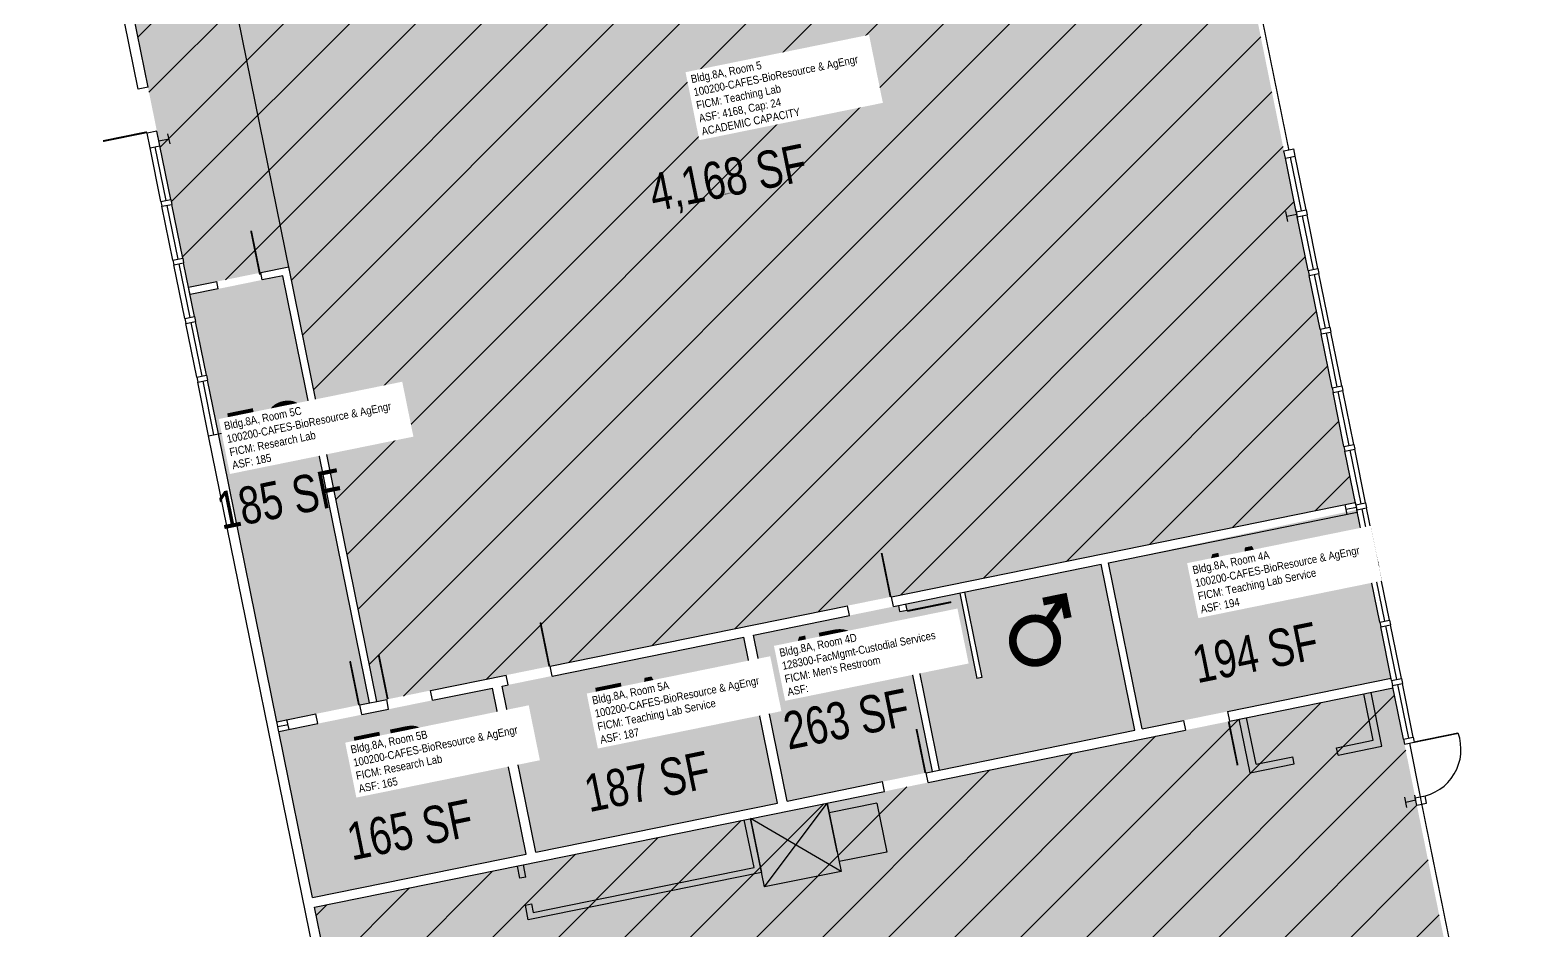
# Model space of a CAD drawing. Header units: inches. Extents: x 69207497 to 69209546, y 27684796 to 27689923.
# Drawn here: x 69207898 to 69209106, y 27687460 to 27688184 of the extents above; entities that cross this region are included whole.
import ezdxf
from ezdxf.enums import TextEntityAlignment as Align

# ---------------------------------------------------------------- set-up
doc = ezdxf.new("R2010")
doc.units = ezdxf.units.IN
doc.header["$MEASUREMENT"] = 0
doc.layers.get('0').update_dxf_attribs({"linetype": 'CONTINUOUS'})
for name, color, linetype in [('A-COLS', 5, 'CONTINUOUS'), ('A-DOOR', 2, 'CONTINUOUS'), ('A-FLOR', 3, 'CONTINUOUS'), ('A-GLAZ', 1, 'CONTINUOUS'), ('A-IDEN-ICON', 4, 'CONTINUOUS'), ('A-IDEN-RNUM', 7, 'CONTINUOUS'), ('A-IDEN-SNUM', 4, 'CONTINUOUS'), ('A-IDEN-VNUM', 4, 'CONTINUOUS'), ('A-WALL', 5, 'CONTINUOUS'), ('AREA-TEXT', 3, 'CONTINUOUS'), ('Rooms-Capacity', 4, 'CONTINUOUS'), ('Rooms-Category-Color', 7, 'CONTINUOUS'), ('Rooms-College-Color', 7, 'CONTINUOUS'), ('Rooms-Department-Color', 7, 'CONTINUOUS'), ('Rooms-Division-Color', 7, 'CONTINUOUS'), ('Rooms-Information', 7, 'CONTINUOUS')]:
    doc.layers.add(name, color=color, linetype=linetype)
doc.styles.add('CP_AREA', font='arial.ttf', dxfattribs={"height": 15})
doc.styles.add('CP_ROOMSNUMBER', font='arial.ttf', dxfattribs={"height": 1})
doc.styles.add('CP_ROOMVNUMBER', font='arial.ttf', dxfattribs={"width": 0.85, "height": 0.075})
pattern_1 = [(45, (0, 0), (-26.516504294, 26.516504294), [])]

# ---------------------------------------------------------------- blocks, each defined once
blk = doc.blocks.new('CPMEN')
at = {"const_width": 0.015}
blk.add_lwpolyline([(-0.0575, -0.02, 1), (0.0275, -0.02, 1)], format="xyb", close=True, dxfattribs=at)
for points in [[(0.055, 0.01), (0.055, 0.05), (0.015, 0.05)], [(0.0151, 0.0101), (0.055, 0.05)]]:
    blk.add_lwpolyline(points, dxfattribs=at)
blk = doc.blocks.new('36DOOR')
blk.add_lwpolyline([(-0.75, 0, 1.5, 1.5, 0), (-0.75, 36, 0, 0, 0), (-1.5, 36, 0, 0, 0.4142136), (-36, -1.5, 0, 0, 0.4142136)], format="xyseb")
blk = doc.blocks.new('COL1')
for p, q in [((-0.5, 0.5), (0.5, 0.5)), ((0, 0.5), (0, -0.5)), ((-0.5, -0.5), (0.5, -0.5))]:
    blk.add_line(p, q)

msp = doc.modelspace()

# ---------------------------------------------------------------- hatches: boundary and pattern name
at = {"layer": 'Rooms-Capacity'}
h = msp.add_hatch(dxfattribs=at)
h.set_pattern_fill('ANSI31', color=256, scale=300, style=0)
h.set_pattern_definition(pattern_1)
h.paths.add_polyline_path([(69207954.8, 27688325.9), (69208025.7, 27687977), (69208106.1, 27687993.3), (69208177, 27687644.5), (69208962.9, 27687804.3), (69208821.1, 27688502)])
h = msp.add_hatch(dxfattribs=at)
h.set_pattern_fill('ANSI31', color=256, scale=300, style=0)
h.set_pattern_definition(pattern_1)
h.paths.add_polyline_path([(69208126.9, 27687479.2), (69208145.3, 27687389), (69208444.4, 27687449.8), (69208539.2, 27686983.4), (69209106.4, 27687098.7), (69208993.2, 27687655.3)])
at = {"layer": 'Rooms-Category-Color', "true_color": 0xe3f498}
for points in [[(69207954.8, 27688325.9), (69208025.7, 27687977), (69208106.1, 27687993.3), (69208177, 27687644.5), (69208962.9, 27687804.3), (69208821.1, 27688502)], [(69208026.9, 27687971.1), (69208096.7, 27687628.1), (69208171.1, 27687643.3), (69208101.4, 27687986.3)], [(69208764.6, 27687755.8), (69208791.7, 27687622.5), (69208991.6, 27687663.1), (69208964.1, 27687798.4)], [(69208277.6, 27687656.8), (69208304.7, 27687523.5), (69208498.7, 27687562.9), (69208471.6, 27687696.2)], [(69208098.3, 27687620.3), (69208125.3, 27687487), (69208296.8, 27687521.9), (69208269.7, 27687655.2)], [(69208126.9, 27687479.2), (69208145.3, 27687389), (69208444.4, 27687449.8), (69208539.2, 27686983.4), (69209106.4, 27687098.7), (69208993.2, 27687655.3)]]:
    msp.add_hatch(color=61, dxfattribs=at).paths.add_polyline_path(points)
at = {"layer": 'Rooms-Category-Color', "true_color": 0xadadad}
msp.add_hatch(color=253, dxfattribs=at).paths.add_polyline_path([(69208649, 27687732.3), (69208662.9, 27687663.7), (69208659, 27687662.9), (69208645.1, 27687731.5), (69208601.9, 27687722.7), (69208602.9, 27687717.8), (69208597.1, 27687716.6), (69208596.1, 27687721.5), (69208479.5, 27687697.8), (69208506.5, 27687564.5), (69208623.2, 27687588.2), (69208604.2, 27687681.3), (69208610.1, 27687682.5), (69208629, 27687589.4), (69208785.8, 27687621.3), (69208758.7, 27687754.6)])
at = {"layer": 'Rooms-College-Color', "true_color": 0xe3c5e1}
for points in [[(69207954.8, 27688325.9), (69208025.7, 27687977), (69208106.1, 27687993.3), (69208177, 27687644.5), (69208962.9, 27687804.3), (69208821.1, 27688502)], [(69208026.9, 27687971.1), (69208096.7, 27687628.1), (69208171.1, 27687643.3), (69208101.4, 27687986.3)], [(69208764.6, 27687755.8), (69208791.7, 27687622.5), (69208991.6, 27687663.1), (69208964.1, 27687798.4)], [(69208277.6, 27687656.8), (69208304.7, 27687523.5), (69208498.7, 27687562.9), (69208471.6, 27687696.2)], [(69208098.3, 27687620.3), (69208125.3, 27687487), (69208296.8, 27687521.9), (69208269.7, 27687655.2)], [(69208126.9, 27687479.2), (69208145.3, 27687389), (69208444.4, 27687449.8), (69208539.2, 27686983.4), (69209106.4, 27687098.7), (69208993.2, 27687655.3)]]:
    msp.add_hatch(color=254, dxfattribs=at).paths.add_polyline_path(points)
at = {"layer": 'Rooms-College-Color', "true_color": 0xadadad}
msp.add_hatch(color=253, dxfattribs=at).paths.add_polyline_path([(69208649, 27687732.3), (69208662.9, 27687663.7), (69208659, 27687662.9), (69208645.1, 27687731.5), (69208601.9, 27687722.7), (69208602.9, 27687717.8), (69208597.1, 27687716.6), (69208596.1, 27687721.5), (69208479.5, 27687697.8), (69208506.5, 27687564.5), (69208623.2, 27687588.2), (69208604.2, 27687681.3), (69208610.1, 27687682.5), (69208629, 27687589.4), (69208785.8, 27687621.3), (69208758.7, 27687754.6)])
at = {"layer": 'Rooms-Department-Color', "true_color": 0xe3c5e1}
for points in [[(69207954.8, 27688325.9), (69208025.7, 27687977), (69208106.1, 27687993.3), (69208177, 27687644.5), (69208962.9, 27687804.3), (69208821.1, 27688502)], [(69208026.9, 27687971.1), (69208096.7, 27687628.1), (69208171.1, 27687643.3), (69208101.4, 27687986.3)], [(69208764.6, 27687755.8), (69208791.7, 27687622.5), (69208991.6, 27687663.1), (69208964.1, 27687798.4)], [(69208277.6, 27687656.8), (69208304.7, 27687523.5), (69208498.7, 27687562.9), (69208471.6, 27687696.2)], [(69208098.3, 27687620.3), (69208125.3, 27687487), (69208296.8, 27687521.9), (69208269.7, 27687655.2)], [(69208126.9, 27687479.2), (69208145.3, 27687389), (69208444.4, 27687449.8), (69208539.2, 27686983.4), (69209106.4, 27687098.7), (69208993.2, 27687655.3)]]:
    msp.add_hatch(color=254, dxfattribs=at).paths.add_polyline_path(points)
at = {"layer": 'Rooms-Department-Color', "true_color": 0xacacac}
msp.add_hatch(color=253, dxfattribs=at).paths.add_polyline_path([(69208649, 27687732.3), (69208662.9, 27687663.7), (69208659, 27687662.9), (69208645.1, 27687731.5), (69208601.9, 27687722.7), (69208602.9, 27687717.8), (69208597.1, 27687716.6), (69208596.1, 27687721.5), (69208479.5, 27687697.8), (69208506.5, 27687564.5), (69208623.2, 27687588.2), (69208604.2, 27687681.3), (69208610.1, 27687682.5), (69208629, 27687589.4), (69208785.8, 27687621.3), (69208758.7, 27687754.6)])
at = {"layer": 'Rooms-Division-Color', "true_color": 0xe3c5e1}
for points in [[(69207954.8, 27688325.9), (69208025.7, 27687977), (69208106.1, 27687993.3), (69208177, 27687644.5), (69208962.9, 27687804.3), (69208821.1, 27688502)], [(69208026.9, 27687971.1), (69208096.7, 27687628.1), (69208171.1, 27687643.3), (69208101.4, 27687986.3)], [(69208764.6, 27687755.8), (69208791.7, 27687622.5), (69208991.6, 27687663.1), (69208964.1, 27687798.4)], [(69208277.6, 27687656.8), (69208304.7, 27687523.5), (69208498.7, 27687562.9), (69208471.6, 27687696.2)], [(69208098.3, 27687620.3), (69208125.3, 27687487), (69208296.8, 27687521.9), (69208269.7, 27687655.2)], [(69208126.9, 27687479.2), (69208145.3, 27687389), (69208444.4, 27687449.8), (69208539.2, 27686983.4), (69209106.4, 27687098.7), (69208993.2, 27687655.3)]]:
    msp.add_hatch(color=254, dxfattribs=at).paths.add_polyline_path(points)
at = {"layer": 'Rooms-Division-Color', "true_color": 0xadadad}
msp.add_hatch(color=253, dxfattribs=at).paths.add_polyline_path([(69208649, 27687732.3), (69208662.9, 27687663.7), (69208659, 27687662.9), (69208645.1, 27687731.5), (69208601.9, 27687722.7), (69208602.9, 27687717.8), (69208597.1, 27687716.6), (69208596.1, 27687721.5), (69208479.5, 27687697.8), (69208506.5, 27687564.5), (69208623.2, 27687588.2), (69208604.2, 27687681.3), (69208610.1, 27687682.5), (69208629, 27687589.4), (69208785.8, 27687621.3), (69208758.7, 27687754.6)])

# ---------------------------------------------------------------- linework, layer by layer
at = {"layer": 'A-DOOR', "linetype": 'Continuous', "ltscale": 6, "const_width": 1}
for points in [[(69208872.8, 27688267.6), (69208909.5, 27688087.3)], [(69209014.8, 27687569.4), (69209051.4, 27687389.1)], [(69209016.3, 27687562), (69209052.9, 27687381.7)], [(69209024.6, 27687521), (69209061.3, 27687340.6)]]:
    msp.add_lwpolyline(points, dxfattribs=at)
at = {"layer": 'A-DOOR', "const_width": 1.2}
msp.add_lwpolyline([(69209010.2, 27687611.8), (69209045.5, 27687619)], dxfattribs=at)
at = {"layer": 'A-DOOR'}
msp.add_arc((69209009.4, 27687605.9), 38.4, 278.5072, 19.9284, dxfattribs=at)
at = {"layer": 'A-FLOR'}
for p, q in [((69208488.2, 27687495.5), (69208538.7, 27687562.9)), ((69208546.7, 27687523.7), (69208538.7, 27687562.9)), ((69208538.7, 27687562.9), (69208549.9, 27687508)), ((69208578.5, 27687562.8), (69208540.3, 27687555.1)), ((69208578.5, 27687562.8), (69208586.5, 27687523.6)), ((69208488.2, 27687495.5), (69208477, 27687550.4)), ((69208549.9, 27687508), (69208477, 27687550.4)), ((69208586.5, 27687523.6), (69208548.3, 27687515.9)), ((69208549.9, 27687508), (69208488.2, 27687495.5))]:
    msp.add_line(p, q, dxfattribs=at)
at = {"layer": 'A-FLOR', "linetype": 'Continuous', "ltscale": 6}
msp.add_lwpolyline([(69208106.7, 27687990.4), (69208065.4, 27688193.3)], dxfattribs=at)
at = {"layer": 'A-GLAZ'}
for points in [[(69208003.5, 27688046), (69207994.8, 27688089.1)], [(69207998.7, 27688089.9), (69208007.5, 27688046.8)], [(69208011.4, 27688047.6), (69208002.6, 27688090.7)], [(69208910.7, 27688081.4), (69208919.4, 27688038.3)], [(69208923.4, 27688039.1), (69208914.6, 27688082.2)], [(69208915.5, 27688037.5), (69208906.8, 27688080.6)], [(69208013.1, 27687998.9), (69208004.3, 27688042.1)], [(69208008.3, 27688042.8), (69208017, 27687999.7)], [(69208021, 27688000.5), (69208012.2, 27688043.6)], [(69208925.1, 27687990.4), (69208916.3, 27688033.6)], [(69208920.2, 27688034.4), (69208929, 27687991.2)], [(69208932.9, 27687992), (69208924.2, 27688035.2)], [(69208030.5, 27687953.5), (69208021.7, 27687996.6)], [(69208022.7, 27687951.9), (69208013.9, 27687995)], [(69208017.8, 27687995.8), (69208026.6, 27687952.7)], [(69208934.6, 27687943.4), (69208925.9, 27687986.5)], [(69208929.8, 27687987.3), (69208938.6, 27687944.2)], [(69208942.5, 27687945), (69208933.7, 27687988.1)], [(69208027.4, 27687948.8), (69208036.2, 27687905.7)], [(69208040.1, 27687906.5), (69208031.3, 27687949.6)], [(69208032.2, 27687904.9), (69208023.5, 27687948)], [(69208944.2, 27687896.4), (69208935.4, 27687939.5)], [(69208939.4, 27687940.3), (69208948.1, 27687897.2)], [(69208952, 27687898), (69208943.3, 27687941.1)], [(69208041.8, 27687857.8), (69208033, 27687900.9)], [(69208037, 27687901.7), (69208045.7, 27687858.6)], [(69208049.6, 27687859.4), (69208040.9, 27687902.5)], [(69208953.8, 27687849.3), (69208945, 27687892.5)], [(69208948.9, 27687893.3), (69208957.7, 27687850.1)], [(69208961.6, 27687850.9), (69208952.8, 27687894)], [(69208963.3, 27687802.3), (69208954.6, 27687845.4)], [(69208958.5, 27687846.2), (69208967.3, 27687803.1)], [(69208971.2, 27687803.9), (69208962.4, 27687847)], [(69208972.9, 27687755.3), (69208964.1, 27687798.4)], [(69208968.1, 27687799.2), (69208976.8, 27687756.1)], [(69208980.7, 27687756.9), (69208972, 27687800)], [(69208982.5, 27687708.2), (69208973.7, 27687751.3)], [(69208977.6, 27687752.1), (69208986.4, 27687709)], [(69208990.3, 27687709.8), (69208981.5, 27687752.9)], [(69208992, 27687661.2), (69208983.3, 27687704.3)], [(69208987.2, 27687705.1), (69208995.9, 27687662)], [(69208999.9, 27687662.8), (69208991.1, 27687705.9)], [(69209009.4, 27687615.7), (69209000.7, 27687658.9)], [(69209001.6, 27687614.1), (69208992.8, 27687657.3)], [(69208996.7, 27687658.1), (69209005.5, 27687614.9)], [(69209006.3, 27687611), (69209015.1, 27687567.9)]]:
    msp.add_lwpolyline(points, dxfattribs=at)
at = {"layer": 'A-WALL'}
for p, q in [((69207993.1, 27688137.7), (69207985.2, 27688136.1)), ((69208000.2, 27688102.4), (69207992.4, 27688100.8)), ((69208905.6, 27688086.5), (69208913.4, 27688088.1)), ((69208906.8, 27688080.6), (69208914.6, 27688082.2)), ((69208025.7, 27687977), (69208048.3, 27687981.6)), ((69208590.3, 27687728.5), (69208962.9, 27687804.3)), ((69208764.6, 27687755.8), (69208964.5, 27687796.4)), ((69208591.9, 27687720.7), (69208758.7, 27687754.6)), ((69208316.2, 27687672.8), (69208555, 27687721.3)), ((69208556.6, 27687713.5), (69208555, 27687721.3)), ((69208591.9, 27687720.7), (69208590.3, 27687728.5)), ((69208479.5, 27687697.8), (69208556.6, 27687713.5)), ((69208597.1, 27687716.6), (69208602.9, 27687717.8)), ((69208317.8, 27687664.9), (69208471.6, 27687696.2)), ((69208604.2, 27687681.3), (69208610.1, 27687682.5)), ((69208317.8, 27687664.9), (69208316.2, 27687672.8)), ((69208220.1, 27687653.2), (69208280.9, 27687665.6)), ((69208282.5, 27687657.8), (69208280.9, 27687665.6)), ((69208662.9, 27687663.7), (69208659, 27687662.9)), ((69208860.3, 27687636.4), (69208991.6, 27687663.1)), ((69208221.7, 27687645.4), (69208220.1, 27687653.2)), ((69208221.7, 27687645.4), (69208269.7, 27687655.2)), ((69208277.6, 27687656.8), (69208282.5, 27687657.8)), ((69208861.9, 27687628.6), (69208993.2, 27687655.3)), ((69208096.7, 27687628.1), (69208128, 27687634.5)), ((69208129.6, 27687626.7), (69208128, 27687634.5)), ((69208163.3, 27687641.7), (69208184.9, 27687646.1)), ((69208164.9, 27687633.9), (69208163.3, 27687641.7)), ((69208164.9, 27687633.9), (69208186.4, 27687638.2)), ((69208186.4, 27687638.2), (69208184.9, 27687646.1)), ((69208860.3, 27687636.4), (69208861.9, 27687628.6)), ((69208098.3, 27687620.3), (69208129.6, 27687626.7)), ((69208791.7, 27687622.5), (69208825, 27687629.3)), ((69208825, 27687629.3), (69208826.6, 27687621.4)), ((69208618.3, 27687587.2), (69208785.8, 27687621.3)), ((69208619.9, 27687579.4), (69208826.6, 27687621.4)), ((69208619.9, 27687579.4), (69208618.3, 27687587.2)), ((69208506.5, 27687564.5), (69208583, 27687580.1)), ((69208584.6, 27687572.2), (69208583, 27687580.1)), ((69208126.9, 27687479.2), (69208584.6, 27687572.2)), ((69208304.7, 27687523.5), (69208498.7, 27687562.9)), ((69209011.1, 27687567.1), (69209019, 27687568.7)), ((69209012.3, 27687561.2), (69209020.2, 27687562.8)), ((69208477, 27687550.4), (69208485.8, 27687507.2)), ((69208479.9, 27687511.1), (69208472.1, 27687549.4)), ((69208125.3, 27687487), (69208296.8, 27687521.9)), ((69208291.8, 27687502.5), (69208289.8, 27687512.3)), ((69208296.7, 27687503.5), (69208291.8, 27687502.5)), ((69208296.7, 27687503.5), (69208294.7, 27687513.3)), ((69208485.8, 27687507.2), (69208298.6, 27687469.2)), ((69208302.5, 27687475.1), (69208479.9, 27687511.1)), ((69208296.2, 27687480.9), (69208301.1, 27687481.9)), ((69208298.6, 27687469.2), (69208296.2, 27687480.9)), ((69208301.1, 27687481.9), (69208302.5, 27687475.1))]:
    msp.add_line(p, q, dxfattribs=at)
for points in [[(69207985.2, 27688136.1), (69207898.4, 27688563.4)], [(69207993.1, 27688137.7), (69207954.8, 27688325.9)], [(69207994.8, 27688089.1), (69207992.4, 27688100.8)], [(69208002.6, 27688090.7), (69208000.2, 27688102.4)], [(69207994.8, 27688089.1), (69208002.6, 27688090.7)], [(69208906.8, 27688080.6), (69208905.6, 27688086.5)], [(69208914.6, 27688082.2), (69208913.4, 27688088.1)], [(69208003.5, 27688046), (69208011.4, 27688047.6)], [(69208003.5, 27688046), (69208004.3, 27688042.1)], [(69208011.4, 27688047.6), (69208012.2, 27688043.6)], [(69208004.3, 27688042.1), (69208012.2, 27688043.6)], [(69208915.5, 27688037.5), (69208923.4, 27688039.1)], [(69208915.5, 27688037.5), (69208916.3, 27688033.6)], [(69208916.3, 27688033.6), (69208924.2, 27688035.2)], [(69208923.4, 27688039.1), (69208924.2, 27688035.2)], [(69208013.1, 27687998.9), (69208021, 27688000.5)], [(69208013.1, 27687998.9), (69208013.9, 27687995)], [(69208013.9, 27687995), (69208021.7, 27687996.6)], [(69208021, 27688000.5), (69208021.7, 27687996.6)], [(69208101.4, 27687986.3), (69208084.7, 27687982.9), (69208083.6, 27687988.8), (69208106.1, 27687993.3)], [(69208171.1, 27687643.3), (69208101.4, 27687986.3)], [(69208177, 27687644.5), (69208106.1, 27687993.3)], [(69208925.1, 27687990.4), (69208932.9, 27687992)], [(69208925.1, 27687990.4), (69208925.9, 27687986.5)], [(69208925.9, 27687986.5), (69208933.7, 27687988.1)], [(69208932.9, 27687992), (69208933.7, 27687988.1)], [(69208049.5, 27687975.7), (69208026.9, 27687971.1), (69208025.7, 27687977)], [(69208049.5, 27687975.7), (69208048.3, 27687981.6)], [(69208022.7, 27687951.9), (69208030.5, 27687953.5)], [(69208022.7, 27687951.9), (69208023.5, 27687948)], [(69208023.5, 27687948), (69208031.3, 27687949.6)], [(69208030.5, 27687953.5), (69208031.3, 27687949.6)], [(69208934.6, 27687943.4), (69208942.5, 27687945)], [(69208934.6, 27687943.4), (69208935.4, 27687939.5)], [(69208935.4, 27687939.5), (69208943.3, 27687941.1)], [(69208942.5, 27687945), (69208943.3, 27687941.1)], [(69208032.2, 27687904.9), (69208040.1, 27687906.5)], [(69208032.2, 27687904.9), (69208033, 27687900.9)], [(69208033, 27687900.9), (69208040.9, 27687902.5)], [(69208040.1, 27687906.5), (69208040.9, 27687902.5)], [(69208944.2, 27687896.4), (69208952, 27687898)], [(69208944.2, 27687896.4), (69208945, 27687892.5)], [(69208945, 27687892.5), (69208952.8, 27687894)], [(69208952, 27687898), (69208952.8, 27687894)], [(69208041.8, 27687857.8), (69208049.6, 27687859.4)], [(69208128.7, 27687430.6), (69208041.8, 27687857.8)], [(69208096.7, 27687628.1), (69208049.6, 27687859.4)], [(69208953.8, 27687849.3), (69208961.6, 27687850.9)], [(69208953.8, 27687849.3), (69208954.6, 27687845.4)], [(69208954.6, 27687845.4), (69208962.4, 27687847)], [(69208961.6, 27687850.9), (69208962.4, 27687847)], [(69208963.3, 27687802.3), (69208971.2, 27687803.9)], [(69208971.2, 27687803.9), (69208972, 27687800)], [(69208963.3, 27687802.3), (69208964.1, 27687798.4)], [(69208964.1, 27687798.4), (69208972, 27687800)], [(69208791.7, 27687622.5), (69208764.6, 27687755.8)], [(69208972.9, 27687755.3), (69208980.7, 27687756.9)], [(69208972.9, 27687755.3), (69208973.7, 27687751.3)], [(69208980.7, 27687756.9), (69208981.5, 27687752.9)], [(69208785.8, 27687621.3), (69208758.7, 27687754.6)], [(69208973.7, 27687751.3), (69208981.5, 27687752.9)], [(69208645.1, 27687731.5), (69208659, 27687662.9)], [(69208649, 27687732.3), (69208662.9, 27687663.7)], [(69208597.1, 27687716.6), (69208596.1, 27687721.5)], [(69208602.9, 27687717.8), (69208601.9, 27687722.7)], [(69208982.5, 27687708.2), (69208990.3, 27687709.8)], [(69208982.5, 27687708.2), (69208983.3, 27687704.3)], [(69208990.3, 27687709.8), (69208991.1, 27687705.9)], [(69208498.7, 27687562.9), (69208471.6, 27687696.2)], [(69208506.5, 27687564.5), (69208479.5, 27687697.8)], [(69208983.3, 27687704.3), (69208991.1, 27687705.9)], [(69208629, 27687589.4), (69208610.1, 27687682.5)], [(69208623.2, 27687588.2), (69208604.2, 27687681.3)], [(69208992, 27687661.2), (69208999.9, 27687662.8)], [(69208992, 27687661.2), (69208992.8, 27687657.3)], [(69208992.8, 27687657.3), (69209000.7, 27687658.9)], [(69208999.9, 27687662.8), (69209000.7, 27687658.9)], [(69208296.8, 27687521.9), (69208269.7, 27687655.2)], [(69208304.7, 27687523.5), (69208277.6, 27687656.8)], [(69208977.3, 27687613.3), (69208969.7, 27687650.5)], [(69208984.3, 27687608.6), (69208975.6, 27687651.7)], [(69208878.5, 27687587.1), (69208869.7, 27687630.2)], [(69208883.2, 27687594.2), (69208875.6, 27687631.4)], [(69208125.3, 27687487), (69208098.3, 27687620.3)], [(69208947.9, 27687607.3), (69208977.3, 27687613.3)], [(69209001.6, 27687614.1), (69209009.4, 27687615.7)], [(69209001.6, 27687614.1), (69209002.4, 27687610.2)], [(69209002.4, 27687610.2), (69209010.2, 27687611.8)], [(69209009.4, 27687615.7), (69209010.2, 27687611.8)], [(69208883.2, 27687594.2), (69208912.6, 27687600.1)], [(69208913.8, 27687594.3), (69208912.6, 27687600.1)], [(69208949.1, 27687601.4), (69208947.9, 27687607.3)], [(69208949.1, 27687601.4), (69208984.3, 27687608.6)], [(69208878.5, 27687587.1), (69208913.8, 27687594.3)], [(69209012.3, 27687561.2), (69209011.1, 27687567.1)], [(69209020.2, 27687562.8), (69209019, 27687568.7)], [(69208136.5, 27687432.2), (69208126.9, 27687479.2)]]:
    msp.add_lwpolyline(points, dxfattribs=at)

# ---------------------------------------------------------------- block references
at = {"layer": 'A-COLS'}
for p, xscale, yscale, zscale, rotation in [((69208005.9, 27688095.4), 8.294400000013411, 8.294400000013411, 8.294400000013411, 101.4914985359502), ((69208911.9, 27688034.7), -8.294400000013411, 8.294399998124335, 8.294399999999769, 281.4914985359502), ((69208053.7, 27687860.2), 8.294400000013411, 8.294400000013411, 8.294400000013411, 101.4914985359502), ((69208959.7, 27687799.5), -8.294400000013411, 8.294399998124335, 8.294399999999769, 281.4914985359502), ((69208101.5, 27687625.1), 8.294400000013411, 8.294400000013411, 8.294400000013411, 101.4914985359502), ((69209007.5, 27687564.3), -8.294400000013411, 8.294399998124335, 8.294399999999769, 281.4914985359502)]:
    msp.add_blockref('COL1', p, dxfattribs=dict(at, xscale=xscale, yscale=yscale, zscale=zscale, rotation=rotation))
at = {"layer": 'A-DOOR', "xscale": -1}
for p, rotation in [((69207992.4, 27688100.8), 101.4914985359503), ((69208602.9, 27687717.8), 281.4914985359503), ((69208184.9, 27687646.1), 11.49149853595026), ((69208861.9, 27687628.6), 191.4914985359502)]:
    msp.add_blockref('36DOOR', p, dxfattribs=dict(at, rotation=rotation))
at = {"layer": 'A-DOOR', "rotation": 11.49149853595022}
for p in [(69208083.8, 27687987.3), (69208590.3, 27687728.5), (69208316.2, 27687672.8), (69208163.3, 27687641.7), (69208618.3, 27687587.2)]:
    msp.add_blockref('36DOOR', p, dxfattribs=at)
at = {"layer": 'A-IDEN-ICON', "xscale": 420, "yscale": 420, "zscale": 420, "rotation": 11.49149853595022}
msp.add_blockref('CPMEN', (69208710.1, 27687702.8), dxfattribs=at)

# ---------------------------------------------------------------- texts
at = {"layer": 'A-IDEN-RNUM', "style": 'CP_ROOMSNUMBER', "width": 0.85}
for s, p in [('0005-00', (69208454.6, 27688050.9)), ('0005-C0', (69208085.5, 27687844.2)), ('0004-A0', (69208862.8, 27687729.8)), ('0004-D0', (69208540.4, 27687664.3)), ('0005-A0', (69208379.6, 27687631.6)), ('0005-B0', (69208185.6, 27687592.1))]:
    msp.add_text(s, height=1, rotation=11.4915, dxfattribs=at).set_placement(p)
at = {"layer": 'A-IDEN-SNUM', "style": 'CP_ROOMSNUMBER', "width": 0.85}
for s, p in [('008A000500', (69208454.6, 27688050.9)), ('008A0005C0', (69208085.5, 27687844.2)), ('008A0004A0', (69208862.8, 27687729.8)), ('008A0004D0', (69208540.4, 27687664.3)), ('008A0005A0', (69208379.6, 27687631.6)), ('008A0005B0', (69208185.6, 27687592.1))]:
    msp.add_text(s, height=1, rotation=11.4915, dxfattribs=at).set_placement(p)
at = {"layer": 'A-IDEN-VNUM', "style": 'CP_ROOMVNUMBER', "width": 0.85}
for s, p in [('5', (69208438.5, 27688098.8)), ('5C', (69208061.4, 27687830.8)), ('4A', (69208839.3, 27687715.1)), ('4D', (69208507.4, 27687648.7)), ('5A', (69208357, 27687610.4)), ('5B', (69208163, 27687571))]:
    msp.add_text(s, height=45, rotation=11.4915, dxfattribs=at).set_placement(p)
at = {"layer": 'AREA-TEXT', "style": 'CP_AREA', "width": 0.75}
for s, p in [('4,168 SF', (69208458.9, 27688065.1)), ('185 SF', (69208099, 27687807.2)), ('194 SF', (69208882.6, 27687683.8)), ('263 SF', (69208554.1, 27687630.4)), ('187 SF', (69208394.1, 27687580.3)), ('165 SF', (69208203.5, 27687541.6))]:
    msp.add_text(s, height=30, rotation=11.4915, dxfattribs=at).set_placement(p, align=Align.MIDDLE_CENTER)

# ---------------------------------------------------------------- next in the draw order: texts
at = {"layer": 'Rooms-Information', "width": 144, "attachment_point": 7, "rotation": 11.4915, "style": 'CP_ROOMVNUMBER', "bg_fill": 3, "box_fill_scale": 1.5, "bg_fill_color": 256, "bg_fill_true_color": 13158600, "bg_fill_transparency": 0}
for s, insert, char_height in [('Bldg.8A, Room 5^M^J100200-CAFES-BioResource & AgEngr^M^JFICM: Teaching Lab^M^JASF: 4168, Cap: 24^M^JACADEMIC CAPACITY', (69208438.5, 27688098.8), 6.4286), ('Bldg.8A, Room 5C^M^J100200-CAFES-BioResource & AgEngr^M^JFICM: Research Lab^M^JASF: 185', (69208061.4, 27687830.8), 6.429), ('Bldg.8A, Room 4A^M^J100200-CAFES-BioResource & AgEngr^M^JFICM: Teaching Lab Service^M^JASF: 194', (69208839.3, 27687715.1), 6.429), ('Bldg.8A, Room 5A^M^J100200-CAFES-BioResource & AgEngr^M^JFICM: Teaching Lab Service^M^JASF: 187', (69208357, 27687610.4), 6.429), ('Bldg.8A, Room 5B^M^J100200-CAFES-BioResource & AgEngr^M^JFICM: Research Lab^M^JASF: 165', (69208163, 27687571), 6.429)]:
    msp.add_mtext(s, dxfattribs=dict(at, insert=insert, char_height=char_height))

# ---------------------------------------------------------------- next in the draw order: texts
at = {"layer": 'Rooms-Information', "insert": (69208507.4, 27687648.7), "char_height": 6.429, "width": 144, "attachment_point": 7, "rotation": 11.4915, "style": 'CP_ROOMVNUMBER', "bg_fill": 3, "box_fill_scale": 1.5, "bg_fill_color": 256, "bg_fill_true_color": 13158600, "bg_fill_transparency": 0}
msp.add_mtext("Bldg.8A, Room 4D^M^J128300-FacMgmt-Custodial Services^M^JFICM: Men's Restroom^M^JASF: ", dxfattribs=at)

doc.saveas('drawing.dxf')
